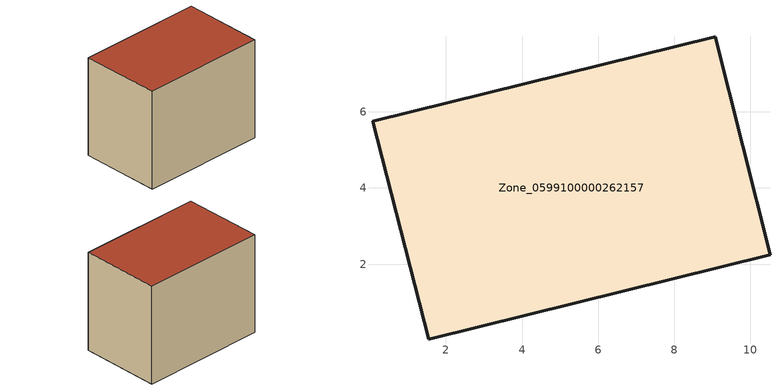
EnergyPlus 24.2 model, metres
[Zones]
Zone_0599100000262157
 floor ground (C_G): 9.08,7.97 10.51,2.24 1.55,0.03 0.07,5.75 z0
 wall outside (C_F): 9.08,7.97 0.07,5.75 1.55,0.03 10.51,2.24 9.08,7.97 z0:7.44
 roof outside (C_R): 10.51,2.24 9.08,7.97 0.07,5.75 1.55,0.03 z7.44
[BUILDING]
Pand.0599100000262157: North Axis=0; Terrain=City; Loads Convergence Tolerance Value=0.04; Temperature Convergence Tolerance Value=0.4; Solar Distribution=FullExterior; Maximum Number of Warmup Days=25; Minimum Number of Warmup Days=1
[Site:Location]
Rotterdam.The.Hague.AP_ZH_NLD Design_Conditions: Latitude=51.96; Longitude=4.45; Time Zone=1; Elevation=-4.5
[SITE:GROUNDTEMPERATURE:BUILDINGSURFACE]
18, 18, 18, 18, 18, 18, 18, 18, 18, 18, 18, 18
[MATERIAL] Thermal Absorptance=0.9; Solar Absorptance=0.7; Visible Absorptance=0.7
Name | Roughness | Thickness | Conductivity | Density | Specific Heat
G.TI.1965-1974 | MediumSmooth | 0.15 | 0.882353 | 540 | 1210
F.TI.1965-1974 | Rough | 0.3 | 0.697674 | 1920 | 840
R.TI.1965-1974 | MediumRough | 0.2 | 0.232558 | 1500 | 1000
[CONSTRUCTION]
C_G: G.TI.1965-1974
C_F: F.TI.1965-1974
C_R: R.TI.1965-1974
[ZONE]
Zone_0599100000262157: Type=1; Multiplier=1; Ceiling Height=Autocalculate; Volume=Autocalculate; Floor Area=autocalculate; Part of Total Floor Area=Yes
[ZONEINFILTRATION:DESIGNFLOWRATE]
Infil_Zone_0599100000262157: Zone or ZoneList or Space or SpaceList=Zone_0599100000262157; Schedule=AlwaysOn; Design Flow Rate Calculation Method=Flow/Area; Flow Rate per Floor Area=0.003; Constant Term Coefficient=1; Temperature Term Coefficient=0; Velocity Term Coefficient=0; Velocity Squared Term Coefficient=0
[HVACTEMPLATE:ZONE:IDEALLOADSAIRSYSTEM]
Zone_0599100000262157: Maximum Heating Supply Air Temperature=50; Minimum Cooling Supply Air Temperature=13; Maximum Heating Supply Air Humidity Ratio=0.0156; Minimum Cooling Supply Air Humidity Ratio=0.0077; Heating Limit=NoLimit; Cooling Limit=NoLimit; Dehumidification Control Type=ConstantSensibleHeatRatio; Cooling Sensible Heat Ratio=0.7; Dehumidification Setpoint=60; Humidification Control Type=None; Humidification Setpoint=30; Outdoor Air Method=None; Outdoor Air Flow Rate per Person=0.00944; Outdoor Air Flow Rate per Zone Floor Area=0; Outdoor Air Flow Rate per Zone=0; Demand Controlled Ventilation Type=None; Outdoor Air Economizer Type=NoEconomizer; Heat Recovery Type=None; Sensible Heat Recovery Effectiveness=0.7; Latent Heat Recovery Effectiveness=0.65
[ZONECONTROL:THERMOSTAT]
ThermostatControl_Zone_0599100000262157: Zone or ZoneList=Zone_0599100000262157; Control Type Schedule=DualSetpointControlType; Control 1=Thermostat_Zone_0599100000262157; Temperature Difference Between Cutout And Setpoint=0
[THERMOSTATSETPOINT:DUALSETPOINT]
Thermostat_Zone_0599100000262157: Heating Setpoint Temperature Schedule=HeatingSetpoint_Zone_0599100000262157; Cooling Setpoint Temperature Schedule=CoolingSetpoint_Zone_0599100000262157
[SCHEDULE:COMPACT]
HeatingSetpoint_Zone_0599100000262157: Through: 12/31, For: AllDays, Until: 24:00, 21
CoolingSetpoint_Zone_0599100000262157: Through: 12/31, For: AllDays, Until: 24:00, 24
DualSetpointControlType: Through: 12/31, For: AllDays, Until: 24:00, 4
AlwaysOn: Through: 12/31, For: AllDays, Until: 24:00, 1
